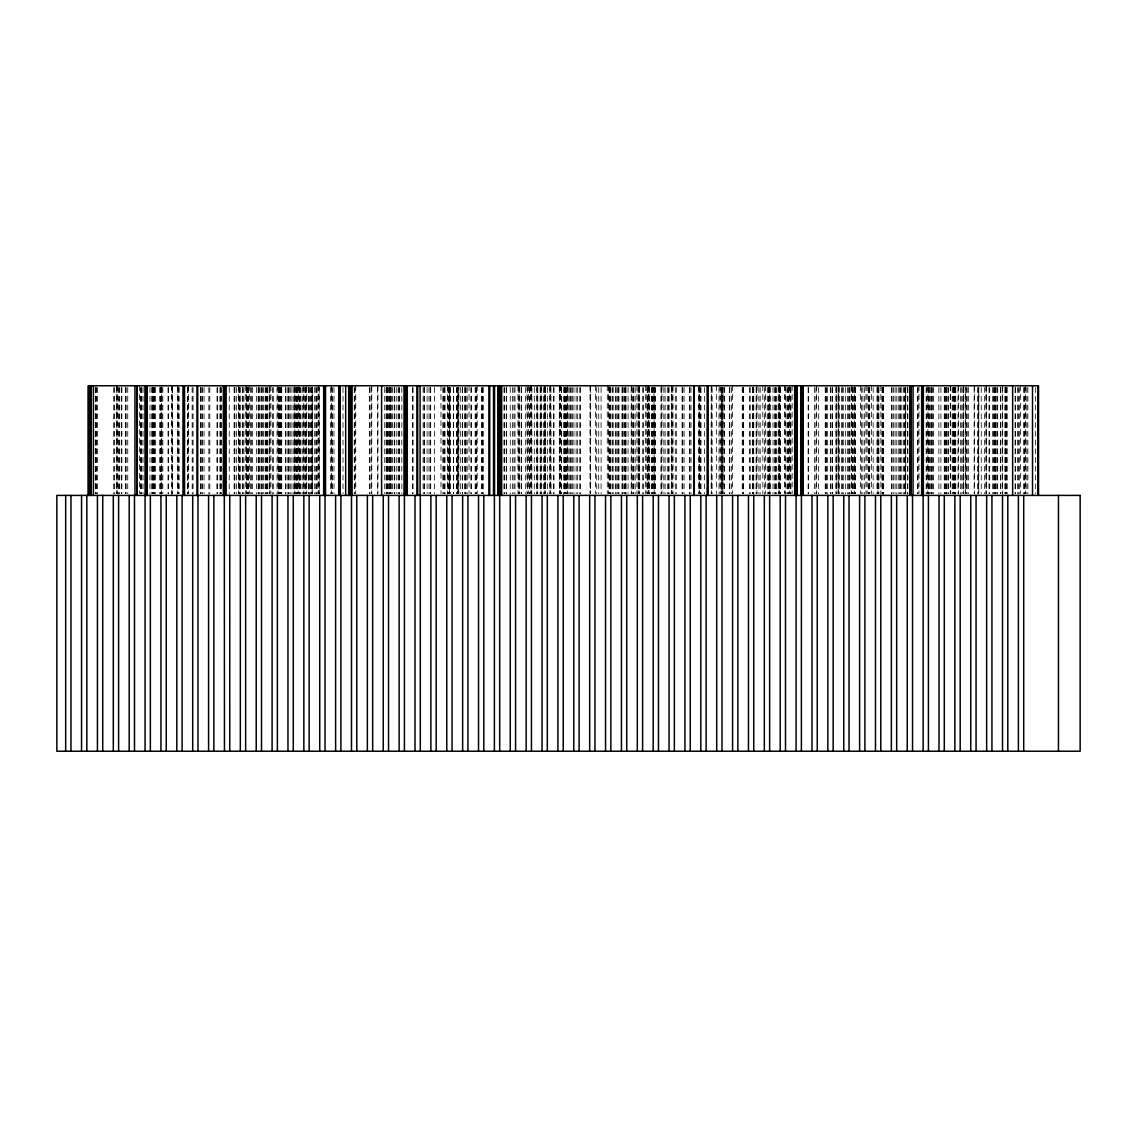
<?xml version="1.0" encoding="UTF-8"?>
<svg xmlns="http://www.w3.org/2000/svg" width="1137" height="1137" viewBox="0 0 1137 1137"><rect width="100%" height="100%" fill="white"/><g stroke="black" fill="none" stroke-linecap="round" stroke-linejoin="round"><path stroke-width="0.75" stroke-dasharray="5 3.75" d="M171.701 495.405L171.701 385.77M883.151 387.475L883.151 495.405M1035.48 387.532L1035.48 493.643M1027.876 387.532L1027.876 493.643M1026.81 387.532L1026.81 493.643M1025.432 385.77L1025.432 493.643M1024.892 387.532L1024.892 493.643M1024.707 387.532L1024.721 493.643M1023.655 387.532L1023.655 493.643M1020.571 385.77L1020.571 493.643M1019.306 387.532L1019.306 493.643M1018.169 387.532L1018.169 493.643M1017.828 387.532L1017.828 493.643M1015.455 387.532L1015.455 493.643M1015.114 387.532L1015.114 493.643M1007.211 387.532L1007.211 493.643M1006.572 387.532L1006.572 493.643M1006.032 387.532L1006.032 493.643M1005.648 387.532L1005.648 493.643M1005.435 387.532L1005.435 493.643M1004.838 387.532L1004.838 493.643M1002.663 387.532L1002.663 493.643M1002.322 385.77L1002.322 493.643M1000.816 387.532L1000.816 493.643M1000.503 387.532L1000.503 493.643M997.661 387.532L997.661 493.643M996.978 387.532L996.978 493.643M995.841 387.532L995.841 493.643M995.586 387.532L995.586 493.643M994.847 387.532L994.847 493.643M994.292 387.532L994.292 493.643M993.169 387.532L993.169 493.643M992.885 387.532L992.885 493.643M989.673 387.532L989.673 493.643M988.991 387.532L988.991 493.643M986.461 385.77L986.461 493.643M986.248 387.532L986.248 493.643M985.921 385.77L985.921 493.643M984.685 387.532L984.685 493.643M981.245 387.532L981.245 493.643M978.786 493.643L978.786 387.532L978.502 493.643M978.346 387.532L978.346 493.643M977.379 387.532L977.379 493.643M974.494 385.77L974.494 493.643M974.139 387.532L974.139 493.643M968.34 387.532L968.34 493.643M967.146 387.532L967.146 493.643M966.308 387.532L966.308 493.643M963.764 387.532L963.764 493.643M963.679 385.77L963.579 493.643M963.323 387.532L963.323 493.643M963.039 387.532L963.039 493.643M961.803 387.532L961.803 493.643M960.666 387.532L960.666 493.643M958.576 385.77L958.576 493.643M957.979 387.532L957.979 493.643M955.762 387.532L955.762 493.643M955.123 387.532L955.123 493.643M954.853 387.532L954.853 493.643M954.398 387.532L954.398 493.643M954.114 387.532L954.057 493.643M953.488 387.532L953.488 493.643M953.048 387.532L953.048 493.643M952.166 387.532L952.166 493.643M950.617 385.77L950.617 493.643M950.305 385.77L950.305 493.643M948.357 387.532L948.357 493.643M947.86 387.532L947.86 493.643M946.552 387.532L946.467 493.643M946.197 387.532L946.197 493.643M945.415 387.532L945.415 493.643M944.435 387.532L944.435 493.643M944.264 387.532L944.264 493.643M940.896 387.532L940.896 493.643M938.849 387.532L938.849 493.643M933.52 387.532L933.52 493.643M932.695 387.532L932.695 493.643M931.729 387.532L931.729 493.643M931.402 387.532L931.459 493.643M930.805 387.532L930.805 493.643M929.725 387.532L929.725 493.643M928.858 387.532L928.858 493.643M928.247 387.532L928.247 493.643M927.92 385.77L927.778 493.643M926.939 387.532L926.939 493.643M926.158 387.532L926.158 493.643M918.966 385.77L918.98 493.643M917.929 387.532L917.929 493.643M917.715 387.532L917.715 493.643M907.866 387.532L907.866 493.643M907.624 387.532L907.624 493.643M905.151 387.532L905.151 493.643M904.611 387.532L904.611 493.643M903.531 387.532L903.531 493.643M901.797 387.532L901.797 493.643M900.348 387.532L900.348 493.643M899.822 387.532L899.822 493.643M898.756 387.532L898.756 493.643M896.809 387.532L896.809 493.643M895.075 387.532L895.075 493.643M893.654 387.532L893.654 493.643M892.076 387.532L892.076 493.643M891.564 387.532L891.564 493.643M883.563 387.532L883.463 493.643M882.98 387.532L882.98 493.643M882.653 387.532L882.653 493.643M882.383 387.532L882.383 493.643M882.014 387.532L882.014 493.643M880.891 385.77L880.891 493.643M878.915 387.532L878.915 493.643M878.517 387.532L878.517 493.643M878.389 387.532L878.389 493.643M877.92 385.77L877.92 493.643M877.394 387.532L877.394 493.643M876.94 387.532L876.94 493.643M873.159 387.532L873.159 493.643M871.425 385.77L871.425 493.643M869.734 387.532L869.734 493.643M869.336 387.532L869.336 493.643M869.123 387.532L869.137 493.643M868.981 387.532L868.938 493.643M868.327 387.532L868.327 493.643M867.09 385.77L867.09 493.643M865.968 385.77L865.968 493.643M864.646 387.532L864.646 493.643M862.869 387.532L862.869 493.643M861.334 387.532L861.334 493.643M860.553 385.77L860.553 493.643M855.351 387.532L855.351 493.643M855.152 387.532L855.152 493.643M854.541 385.77L854.541 493.643M854.285 387.532L854.285 493.643M853.162 387.532L853.162 493.643M852.821 387.532L852.835 493.643M852.48 387.532L852.48 493.643M851.556 385.77L851.556 493.643L851.442 387.532M849.922 387.532L849.922 493.643M849.709 387.532L849.709 493.643M848.515 387.532L848.515 493.643M847.591 387.532L847.591 493.643M845.644 387.532L845.644 493.643M843.128 387.532L843.128 493.643M842.787 387.532L842.787 493.643M841.451 387.532L841.451 493.643M839.22 387.532L839.22 493.643M838.708 385.77L838.722 493.643L838.623 387.532M836.775 387.532L836.775 493.643M836.462 387.532L836.462 493.643M836.192 385.77L836.192 493.643M835.951 387.532L835.951 493.643M832.469 387.532L832.469 493.643M832.256 387.532L832.256 493.643M830.92 387.532L830.92 493.643M830.337 387.532L830.337 493.643M827.153 387.532L827.153 493.643M826.826 387.532L826.826 493.643M825.76 387.532L825.76 493.643M825.206 387.532L825.206 493.643M818.384 387.532L818.384 493.643M816.38 385.77L816.38 493.643M815.954 387.532L815.954 493.643M814.618 387.532L814.618 493.643M808.492 387.532L808.492 493.643M808.137 387.532L808.137 493.643M792.148 385.77L792.148 493.643M790.883 387.532L790.911 493.643M790.371 387.532L790.371 493.643M789.718 385.77L789.718 493.643M789.007 387.532L789.007 493.643M788.524 387.532L788.524 493.643M788.112 387.532L788.112 493.643M787.628 387.532L787.628 493.643M786.022 387.532L786.022 493.643M785.113 385.77L785.098 493.643M784.786 385.77L784.786 493.643M780.494 387.532L780.494 493.643M780.238 387.532L780.238 493.643M779.996 387.532L779.996 493.643M779.584 387.532L779.584 493.643M779.399 385.77L779.229 493.643L779.229 387.532M778.817 385.77L778.944 493.643M778.703 387.532L778.703 493.643M776.813 387.532L776.813 493.643M775.889 387.532L775.889 493.643M775.491 387.532L775.491 493.643M774.425 387.532L774.425 493.643M773.004 387.532L773.004 493.643M770.531 387.532L770.531 493.643M769.621 385.77L769.749 493.643M769.422 387.532L769.422 493.643M769.152 387.532L769.152 493.643M768.754 387.532L768.754 493.643M768.356 387.532L768.356 493.643M768.242 387.532L768.242 493.643M767.219 387.532L767.219 493.643M765.443 385.77L765.471 493.643M764.647 387.532L764.647 493.643M762.828 385.77L762.856 493.643M760.17 387.532L760.17 493.643M758.876 387.532L758.876 493.643M756.986 385.77L756.986 493.643M756.517 387.532L756.517 493.643M756.133 387.532L756.077 493.643M753.76 387.532L753.76 493.643M753.262 387.532L753.262 493.643M753.135 387.532L753.135 493.643M752.893 387.532L752.765 493.643M752.467 387.532L752.467 493.643M750.249 387.532L750.249 493.643M749.567 387.532L749.567 493.643M743.655 387.532L743.655 493.643M743.328 387.532L743.328 493.643M743.029 387.532L743.029 493.643M742.276 387.532L742.276 493.643M732.427 385.77L732.427 493.643M731.389 387.532L731.389 493.643M729.826 387.532L729.826 493.643M729.343 387.532L729.343 493.643M724.34 387.532L724.34 493.643M723.999 387.532L723.999 493.643M722.521 387.532L722.521 493.643M722.222 387.532L722.222 493.643M721.796 493.643L721.682 387.532L721.654 493.643M721.384 387.532L721.384 493.643M720.858 387.532L720.858 493.643M720.048 385.77L720.048 493.643M719.01 387.532L719.01 493.643M716.608 385.77L716.608 493.643M712.132 387.532L712.132 493.643M711.478 385.77L711.336 493.643M711.165 387.532L711.165 493.643M704.471 387.532L704.471 493.643M701.003 387.532L701.003 493.643M700.136 387.532L700.136 493.643M699.866 387.532L699.866 493.643M699.298 385.77L699.298 493.643M698.999 385.77L699.156 493.643M698.8 387.532L698.8 493.643M691.026 387.532L691.026 493.643M689.846 387.532L689.846 493.643M689.519 387.532L689.519 493.643M684.104 387.532L684.104 493.643M682.783 387.532L682.783 493.643M682.399 387.532L682.399 493.643M682.072 387.532L682.072 493.643M676.33 387.532L676.33 493.643M675.264 387.532L675.264 493.643M672.891 385.77L672.976 493.643M672.734 387.532L672.734 493.643M671.711 385.77L671.711 493.643M671.526 387.532L671.526 493.643M671.356 385.77L671.356 493.643M669.025 387.532L669.025 493.643M668.727 387.532L668.727 493.643M667.305 387.532L667.334 493.643M665.117 387.532L665.117 493.643M663.837 387.532L663.837 493.643M661.919 385.77L661.919 493.643M661.492 387.532L661.492 493.643M660.91 387.532L660.91 493.643M655.367 387.532L655.367 493.643M654.827 387.532L654.827 493.643M654.216 387.532L654.216 493.643L654.017 387.532M653.42 387.532L653.42 493.643M652.567 387.532L652.567 493.643M652.325 387.532L652.325 493.643M652.141 387.532L652.141 493.643M651.43 387.532L651.43 493.643M649.341 387.532L649.341 493.643M649.028 385.77L648.971 493.643M648.744 387.532L648.744 493.643M648.644 385.77L648.488 493.643M648.189 385.77L648.189 493.643M647.593 387.532L647.593 493.643M647.436 387.532L647.337 493.643M647.251 387.532L647.251 493.643M646.854 385.77L646.854 493.643M645.631 385.77L645.631 493.643M643.4 387.532L643.4 493.643M642.703 387.532L642.703 493.643M639.648 387.532L639.676 493.643M639.349 385.77L639.278 493.643M638.923 387.532L638.923 493.643M638.539 385.77L638.624 493.643M638.084 387.532L638.184 493.643M636.933 385.77L636.947 493.643M635.213 387.532L635.213 493.643M633.806 387.532L633.806 493.643M633.323 387.532L633.323 493.643M632.343 387.532L632.343 493.643M631.603 385.77L631.603 493.643M631.163 387.532L631.163 493.643M628.079 387.532L628.079 493.643M626.046 387.532L626.132 493.643M625.62 387.532L625.62 493.643M625.236 387.532L625.236 493.643M624.895 387.532L624.895 493.643M623.943 387.532L624 493.643M622.792 387.532L622.792 493.643M622.493 387.532L622.493 493.643M622.266 387.532L622.266 493.643M622.067 387.532L622.053 493.643M618.969 387.532L618.969 493.643M618.585 387.532L618.585 493.643M617.306 387.532L617.306 493.643M616.155 387.532L616.155 493.643M615.302 387.532L615.302 493.643M613.17 387.532L613.17 493.643M612.346 387.532L612.346 493.643M610.867 387.532L610.867 493.643M610.214 387.532L610.214 493.643M609.574 387.532L609.574 493.643M609.091 387.532L609.091 493.643M608.451 385.77L608.451 493.643M607.314 385.77L607.314 493.643M601.103 387.532L601.103 493.643M598.716 387.532L598.716 493.643M596.698 387.532L596.698 493.643M595.376 385.77L595.376 493.643M590.615 387.532L590.615 493.643M590.288 385.77L590.288 493.643M590.089 385.77L590.089 493.643M580.495 387.532L580.495 493.643M579.785 387.532L579.785 493.643M577.511 387.532L577.511 493.643M576.146 387.532L576.146 493.643M573.929 387.532L573.929 493.643M572.352 387.532L572.352 493.643M571.186 387.532L571.186 493.643M570.575 387.532L570.575 493.643M569.196 387.532L569.196 493.643M568.017 387.532L568.017 493.643M567.534 385.77L567.534 493.643M566.979 387.532L566.979 493.643M566.51 387.532L566.51 493.643M565.43 387.532L565.43 493.643M565.203 387.532L565.203 493.643M565.018 387.532L564.876 493.643M564.663 387.532L564.663 493.643M564.421 387.532L564.421 493.643M563.639 387.532L563.639 493.643M561.607 387.532L561.607 493.643M561.323 387.532L561.323 493.643M560.2 385.77L560.342 493.643M560.044 385.77L560.044 493.643M559.688 387.532L559.688 493.643M559.347 385.77L559.347 493.643M554.017 387.532L554.017 493.643M553.392 387.532L553.392 493.643M550.933 387.532L551.104 493.643M550.336 385.77L550.294 493.643M550.01 385.77L550.01 493.643M549.896 387.532L549.924 493.643M547.48 387.532L547.48 493.643M545.49 385.77L545.49 493.643M545.22 387.532L545.22 493.643M545.135 387.532L545.135 493.643M544.68 387.532L544.708 493.643M544.438 385.77L544.438 493.643M543.557 387.532L543.557 493.643M541.695 387.532L541.695 493.643M541.013 385.77L541.013 493.643M540.459 387.532L540.459 493.643M540.16 387.532L540.16 493.643M537.801 387.532L537.801 493.643M537.318 387.532L537.318 493.643M537.105 385.77L537.105 493.643M536.849 387.532L536.678 493.643M534.319 387.532L534.319 493.643M531.917 387.532L531.903 493.643M531.633 385.77L531.576 493.643M531.093 385.77L531.15 493.643M530.823 385.77L530.823 493.643M529.842 387.532L529.842 493.643M529.515 387.532L529.515 493.643M528.534 385.77L528.534 493.643M527.639 387.532L527.639 493.643M527.056 385.77L527.056 493.643M525.649 387.532L525.649 493.643M521.556 387.532L521.556 493.643M521.499 387.532L521.4 493.643M521.187 387.532L521.187 493.643M519.581 387.532L519.581 493.643M519.112 385.77L519.112 493.643M518.714 387.532L518.714 493.643M517.946 385.77L517.946 493.643M515.004 387.532L515.004 493.643M513.952 387.532L513.952 493.643M512.46 387.532L512.46 493.643M510.243 387.532L510.243 493.643M506.491 387.532L506.491 493.643M506.249 387.532L506.249 493.643M504.288 387.532L504.288 493.643M504.046 387.532L504.046 493.643M483.239 387.532L483.239 493.643M482.699 387.532L482.699 493.643M482.102 387.532L482.102 493.643M481.676 387.532L481.676 493.643M477.185 385.77L477.185 493.643M476.559 387.532L476.559 493.643M475.849 387.532L475.849 493.643M475.167 387.532L475.167 493.643M471.272 387.532L471.272 493.643M470.974 387.532L470.974 493.643M469.027 385.77L469.055 493.643M467.179 387.532L467.179 493.643M466.014 387.532L466.014 493.643M465.601 387.532L465.488 493.643M465.218 387.532L465.218 493.643M464.72 387.532L464.72 493.643M462.574 387.532L462.574 493.643M462.29 387.532L462.29 493.643M460.314 387.532L460.314 493.643M457.87 493.643L457.87 387.532L457.628 493.643M457.515 387.532L457.515 493.643M457.131 387.532L457.131 493.643M456.605 387.532L456.605 493.643M453.62 387.532L453.62 493.643M453.393 387.532L453.393 493.643M450.295 387.532L450.295 493.643M449.854 387.532L449.854 493.643M449.044 387.532L449.044 493.643M448.362 387.532L448.362 493.643M448.006 387.532L447.85 493.643M447.68 385.77L447.68 493.643M444.993 387.532L444.993 493.643M444.666 387.532L444.666 493.643M443.7 387.532L443.7 493.643M442.861 387.532L442.861 493.643M440.971 385.77L441 493.643M434.59 387.532L434.59 493.643M430.681 387.532L430.681 493.643M430.298 387.532L430.298 493.643M429.004 387.532L429.019 493.643M427.086 387.532L427.086 493.643M424.513 387.532L424.513 493.643M424.115 387.532L424.115 493.643M423.106 387.532L423.106 493.643M413.058 387.532L413.058 493.643M412.646 387.532L412.646 493.643M401.802 387.532L401.802 493.643M399.414 387.532L399.414 493.643M398.973 387.532L398.973 493.643M398.106 387.532L398.106 493.643M396.216 387.532L396.216 493.643M394.553 387.532L394.553 493.643M394.255 387.532L394.255 493.643M392.336 387.532L392.336 493.643M391.668 387.532L391.668 493.643M390.602 387.532L390.602 493.643M390.488 387.532L390.488 493.643M390.261 387.532L390.133 493.643M389.465 387.532L389.465 493.643M389.266 387.532L389.266 493.643M388.755 387.532L388.755 493.643M387.731 387.532L387.731 493.643M387.248 387.532L387.404 493.643M386.552 387.532L386.552 493.643M386.182 387.532L386.182 493.643M384.718 387.532L384.718 493.643M377.939 385.77L377.939 493.643M377.626 387.532L377.64 493.643M371.742 385.77L371.742 493.643M371.259 387.532L371.259 493.643M369.937 387.532L369.937 493.643M369.454 387.532L369.454 493.643M355.71 385.77L355.71 493.643M354.9 387.532L354.9 493.643M354.247 387.532L354.247 493.643M342.99 387.532L342.99 493.643M333.994 387.532L333.994 493.643M332.331 387.532L332.331 493.643M331.791 387.532L331.791 493.643M331.578 385.77L331.578 493.643M330.441 387.532L330.441 493.643M319.255 387.532L319.255 493.643L319 385.77M318.388 385.77L318.388 493.643M318.175 385.77L318.104 493.643M317.18 387.532L317.18 493.643M316.299 387.532L316.299 493.643M315.901 387.532L315.901 493.643M314.679 387.532L314.679 493.643M312.377 387.532L312.377 493.643M311.367 387.532L311.396 493.643M310.927 387.532L310.927 493.643M310.017 387.532L310.017 493.643M309.079 387.532L309.079 493.643M308.61 387.532L308.61 493.643M308.369 387.532L308.369 493.643M306.734 385.77L306.734 493.643M306.464 387.532L306.464 493.643M305.739 387.532L305.739 493.643M305.441 387.532L305.441 493.643M304.744 387.532L304.688 493.643M303.792 385.77L303.821 493.643M303.167 387.532L303.252 493.643M302.158 387.532L302.158 493.643M300.708 387.532L300.708 493.643M299.841 387.532L299.841 493.643M299.685 387.532L299.685 493.643M299.358 387.532L299.358 493.643M298.221 385.77L298.192 493.643M298.121 387.532L298.121 493.643M297.496 387.532L297.496 493.643M297.098 387.532L297.055 493.643M296.686 387.532L296.686 493.643M296.331 387.532L296.331 493.643M296.146 387.532L296.089 493.643M295.819 387.532L295.819 493.643M294.81 385.77L294.81 493.643M294.54 387.532L294.54 493.643M294.327 387.532L294.327 493.643M293.772 387.532L293.772 493.643M291.925 387.532L291.925 493.643M290.248 387.532L290.248 493.643M289.082 387.532L289.082 493.643M288.542 387.532L288.542 493.643M287.817 387.532L287.817 493.643M285.884 387.532L285.884 493.643M285.7 387.532L285.7 493.643M281.763 387.532L281.763 493.643M281.507 387.532L281.507 493.643M281.152 387.532L281.152 493.643M280.27 387.532L280.27 493.643M279.944 387.532L280.043 493.643M279.858 387.532L279.858 493.643M279.46 387.532L279.46 493.643M279.105 387.532L279.105 493.643M278.75 387.532L278.75 493.643M278.551 387.532L278.551 493.643M277.798 385.77L277.996 493.643M277.002 387.532L277.002 493.643M273.377 387.532L273.377 493.643M272.624 387.532L272.624 493.643M270.876 385.77L270.876 493.643M269.839 387.532L269.839 493.643M269.696 385.77L269.696 493.643M269.469 387.532L269.469 493.643M267.863 387.532L267.863 493.643M267.437 387.532L267.437 493.643M266.229 387.532L266.229 493.643M266.015 387.532L266.015 493.643M265.163 387.532L265.163 493.643M263.386 387.532L263.386 493.643M262.59 387.532L262.59 493.643M261.538 387.532L261.538 493.643M260.97 387.532L260.97 493.643M259.208 387.532L259.208 493.643M258.909 387.532L258.909 493.643M258.483 387.532L258.483 493.643M258.17 387.532L258.17 493.643M256.55 387.532L256.55 493.643M252.613 387.532L252.613 493.643M251.49 387.532L251.49 493.643M250.453 387.532L250.453 493.643M249.287 385.77L249.287 493.643M248.477 387.532L248.477 493.643M248.079 387.532L248.079 493.643M247.397 387.532L247.397 493.643M246.956 387.532L246.956 493.643M246.487 387.532L246.487 493.643M246.232 385.77L246.232 493.643M245.862 385.77L245.862 493.643M243.929 387.532L243.929 493.643M242.906 387.532L242.906 493.643M242.38 387.532L242.38 493.643M240.66 387.532L240.66 493.643M239.537 387.532L239.537 493.643M239.282 387.532L239.282 493.643M238.841 387.532L238.841 493.643M238.599 385.77L238.557 493.643M236.496 387.532L236.496 493.643M234.876 387.532L234.876 493.643M234.52 387.532L234.52 493.643M234.108 387.532L234.108 493.643M229.233 387.532L229.233 493.643M221.388 387.532L221.388 493.643M220.777 387.532L220.777 493.643M220.422 387.532L220.422 493.643M219.91 387.532L219.91 493.643M217.508 387.532L217.508 493.643M217.025 387.532L216.897 493.643M209.819 387.532L209.819 493.643M208.853 387.532L208.853 493.643M204.049 387.532L204.049 493.643M202.642 387.532L202.642 493.643M201.803 387.532L201.803 493.643M200.723 387.532L200.723 493.643M200.51 387.532L200.51 493.643M193.048 387.532L193.048 493.643M192.125 387.532L192.21 493.643M188.415 385.77L188.415 493.643M188.031 387.532L188.031 493.643M187.591 387.532L187.591 493.643M187.378 387.532L187.378 493.643M179.149 387.532L179.149 493.643M178.637 387.532L178.637 493.643M177.898 385.77L177.898 493.643M177.415 387.532L177.415 493.643M172.611 387.532L172.611 493.643M172.241 385.77L172.312 493.643M172.113 387.532L172.113 493.643M168.546 387.532L168.546 493.643M168.034 387.532L168.034 493.643M162.833 387.532L162.833 493.643M161.88 387.532L161.88 493.643M161.497 385.77L161.497 493.643M161.355 387.532L161.355 493.643M160.871 387.532L160.871 493.643M160.402 387.532L160.345 493.643M160.132 387.532L160.132 493.643M159.947 387.532L159.947 493.643M155.513 387.532L155.513 493.643M154.66 387.532L154.66 493.643M154.007 387.532L154.007 493.643M153.737 387.532L153.737 493.643M153.083 387.532L153.083 493.643M152.898 387.532L152.898 493.643M152.273 387.532L152.273 493.643M151.789 387.532L151.789 493.643M149.97 387.532L149.97 493.643M143.02 387.532L143.02 493.643M141.699 387.532L141.699 493.643M141.116 387.532L141.116 493.643M140.533 387.532L140.533 493.643M139.567 385.77L139.567 493.643M127.742 387.532L127.742 493.643M125.98 387.532L125.98 493.643M125.795 387.532L125.795 493.643M125.468 387.532L125.468 493.643M121.858 387.532L121.858 493.643M121.275 387.532L121.275 493.643M119.399 387.532L119.399 493.643M118.831 387.532L118.831 493.643M117.935 387.532L117.935 493.643M117.353 385.77L117.353 493.643M116.656 387.532L116.656 493.643M116.429 385.77L116.429 493.643M114.595 387.532L114.595 493.643M113.728 387.532L113.728 493.643M97.37 387.532L97.37 493.643M96.233 387.532L96.233 493.643M95.963 387.532L95.963 493.643M95.565 387.532L95.565 493.643M95.323 387.532L95.323 493.643M965.441 493.643L965.441 387.532L965.341 493.643M905.748 493.643L905.748 387.532L905.62 493.643M838.239 493.643L838.239 387.532L838.125 493.643M722.862 493.643L722.862 387.532L722.834 493.643M458.751 493.643L458.751 387.532L458.708 493.643M449.513 493.643L449.513 387.532L449.485 493.643M312.192 493.643L312.192 387.532L312.064 493.643"/><path stroke-width="1.5" d="M1058.448 495.405L1058.448 751.23M1038.536 495.405L1038.536 385.77L88.146 385.77L88.146 495.405M1038.166 385.77L1038.166 495.405M1038.067 385.77L1038.067 495.405M1032.524 385.77L1032.524 495.405M1023.698 495.405L1023.698 751.23M1018.397 495.405L1018.397 751.23M1012.641 385.77L1012.641 495.405M1007.808 495.405L1007.808 751.23M1002.521 495.405L1002.521 751.23M991.933 495.405L991.933 751.23M986.646 495.405L986.646 751.23M976.058 495.405L976.058 751.23M970.756 495.405L970.756 751.23M960.182 495.405L960.182 751.23M954.881 495.405L954.881 751.23M944.293 495.405L944.293 751.23M939.006 495.405L939.006 751.23M928.417 495.405L928.417 751.23M923.343 385.77L923.343 495.405M923.13 495.405L923.13 751.23M923.002 385.77L923.002 495.405M922.434 385.77L922.434 495.405M921.652 385.77L921.652 495.405M913.068 385.77L913.068 495.405M912.542 495.405L912.542 751.23M911.22 385.77L911.22 495.405M910.979 385.77L910.979 495.405M910.51 385.77L910.51 495.405M910.012 385.77L910.012 495.405M907.241 495.405L907.241 751.23M896.667 495.405L896.667 751.23M891.365 495.405L891.365 751.23M880.777 495.405L880.777 751.23M875.49 495.405L875.49 751.23M864.902 495.405L864.902 751.23M859.615 495.405L859.615 751.23M849.026 495.405L849.026 751.23M843.739 495.405L843.739 751.23M833.151 495.405L833.151 751.23M827.85 495.405L827.85 751.23M817.261 495.405L817.261 751.23M811.974 495.405L811.974 751.23M803.106 385.77L803.106 495.405M802.679 385.77L802.679 495.405M801.429 385.77L801.386 751.23M800.96 385.77L800.96 495.405M796.824 385.77L796.824 495.405M796.525 385.77L796.525 495.405M796.341 385.77L796.497 495.405M796.099 495.405L796.099 751.23M795.587 385.77L795.587 495.405M795.161 385.77L795.161 495.405M794.678 385.77L794.678 495.405M785.511 495.405L785.511 751.23M780.224 495.405L780.224 751.23M769.635 495.405L769.635 751.23M764.334 495.405L764.334 751.23M753.746 495.405L753.746 751.23M748.459 495.405L748.459 751.23M737.87 495.405L737.87 751.23M732.583 495.405L732.583 751.23M721.995 495.405L721.995 751.23M716.708 495.405L716.708 751.23M708.195 385.77L708.195 495.405M707.129 385.77L707.129 495.405M706.12 495.405L706.12 751.23M700.818 495.405L700.818 751.23M694.281 385.77L694.281 495.405M693.755 385.77L693.755 495.405M690.244 495.405L690.244 751.23M684.943 495.405L684.943 751.23M674.355 495.405L674.355 751.23M669.068 495.405L669.068 751.23M658.479 495.405L658.479 751.23M653.192 495.405L653.192 751.23M642.604 495.405L642.604 751.23M637.303 495.405L637.303 751.23M626.729 495.405L626.729 751.23M621.427 495.405L621.427 751.23M610.839 495.405L610.839 751.23M605.552 495.405L605.552 751.23M594.964 495.405L594.964 751.23M589.677 495.405L589.677 751.23M579.088 495.405L579.088 751.23M573.787 495.405L573.787 751.23M563.213 495.405L563.213 751.23M557.912 495.405L557.912 751.23M547.323 495.405L547.323 751.23M542.036 495.405L542.036 751.23M531.448 495.405L531.448 751.23M526.161 495.405L526.161 751.23M515.573 495.405L515.573 751.23M510.271 495.405L510.271 751.23M501.687 385.77L501.687 495.405M500.28 385.77L500.28 495.405M499.854 385.77L499.854 495.405M499.697 495.405L499.697 751.23M499.1 385.77L499.1 495.405M498.731 385.77L498.731 495.405M498.233 385.77L498.233 495.405M497.878 385.77L497.878 495.405M494.552 385.77L494.552 495.405M494.396 495.405L494.396 751.23M493.998 385.77L493.998 495.405M493.501 385.77L493.501 495.405M489.72 385.77L489.72 495.405M488.896 385.77L488.896 495.405M483.808 495.405L483.808 751.23M478.521 495.405L478.521 751.23M467.932 495.405L467.932 751.23M462.645 495.405L462.645 751.23M452.057 495.405L452.057 751.23M446.77 495.405L446.77 751.23M436.182 495.405L436.182 751.23M430.88 495.405L430.88 751.23M420.292 495.405L420.292 751.23M420.093 385.77L420.093 495.405M417.72 385.77L417.72 495.405M416.895 385.77L416.895 495.405M415.005 495.405L415.005 751.23M407.288 385.77L407.288 495.405M406.591 385.77L406.591 495.405M405.127 385.77L405.127 495.405M404.8 385.77L404.8 495.405M404.417 495.405L404.417 751.23M403.99 385.77L403.99 495.405M399.13 495.405L399.13 751.23M388.541 495.405L388.541 751.23M383.254 495.405L383.254 751.23M381.606 385.77L381.606 495.405M372.666 495.405L372.666 751.23M367.365 495.405L367.365 751.23M356.776 495.405L356.776 751.23M352.086 385.77L352.086 495.405M351.489 495.405L351.489 751.23M350.566 385.77L350.566 495.405M349.158 385.77L349.158 495.405M348.846 385.77L348.846 495.405M348.661 385.77L348.661 495.405M345.676 385.77L345.676 495.405M340.901 495.405L340.901 751.23M339.977 385.77L339.977 495.405M339.508 385.77L339.508 495.405M338.798 385.77L338.798 495.405M335.614 495.405L335.614 751.23M325.552 385.77L325.552 495.405M325.026 495.405L325.026 751.23M324.542 385.77L324.542 495.405M323.675 385.77L323.675 495.405M319.739 495.405L319.739 751.23M309.15 495.405L309.15 751.23M303.849 495.405L303.849 751.23M293.275 495.405L293.275 751.23M287.974 495.405L287.974 751.23M277.385 495.405L277.385 751.23M272.098 495.405L272.098 751.23M261.51 495.405L261.51 751.23M256.223 495.405L256.223 751.23M245.635 495.405L245.635 751.23M240.333 495.405L240.333 751.23M229.759 495.405L229.759 751.23M226.149 385.77L226.149 495.405M224.671 385.77L224.671 495.405M224.245 385.77L224.458 751.23M223.335 385.77L223.335 495.405M213.87 495.405L213.87 751.23M208.583 495.405L208.583 751.23M197.994 495.405L197.994 751.23M197.696 385.77L197.696 495.405M196.999 385.77L196.999 495.405M192.707 495.405L192.707 751.23M184.535 385.77L184.535 495.405M184.08 385.77L184.08 495.405M183.952 385.77L183.952 495.405M182.986 385.77L182.986 495.405M182.119 495.405L182.119 751.23M176.818 495.405L176.818 751.23M166.244 495.405L166.244 751.23M160.942 495.405L160.942 751.23M150.354 495.405L150.354 751.23M147.17 385.77L147.17 495.405M146.772 385.77L146.772 495.405M146.46 385.77L146.46 495.405M146.218 385.77L146.218 495.405M145.82 385.77L145.82 495.405M145.522 385.77L145.522 495.405M145.138 385.77L145.337 495.405M145.067 495.405L145.067 751.23M137.136 385.77L137.136 495.405L136.895 385.77M134.962 385.77L134.962 495.405M134.479 495.405L134.479 751.23M129.192 495.405L129.192 751.23M118.603 495.405L118.603 751.23M113.302 495.405L113.302 751.23M102.728 495.405L102.728 751.23M97.427 495.405L97.427 751.23M93.39 385.77L93.39 495.405M91.017 385.77L91.017 495.405M90.846 385.77L90.647 495.405M89.994 385.77L89.994 495.405M89.155 385.77L89.155 495.405M88.658 385.77L88.658 495.405M86.838 495.405L86.838 751.23M81.551 495.405L81.551 751.23M70.963 495.405L70.963 751.23M65.676 495.405L65.676 751.23M1080.15 495.405L56.85 495.405L56.85 751.23L1080.15 751.23L1080.15 495.405"/></g></svg>
